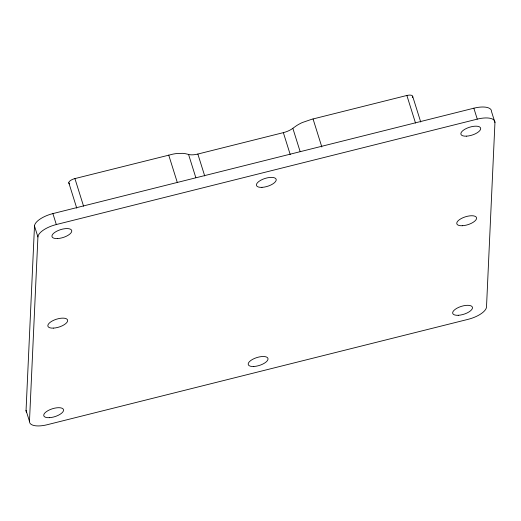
<?xml version="1.0" encoding="UTF-8"?>
<svg xmlns="http://www.w3.org/2000/svg" width="521" height="521" viewBox="0 0 521 521"><rect width="100%" height="100%" fill="white"/><g stroke="black" fill="none" stroke-linecap="round" stroke-linejoin="round"><path stroke-width="0.78" d="M26.05 410.418L34.49 226.023A18.763 7.509 -17.4 0 1 52.895 213.597L473.843 108.199A18.763 7.509 -17.4 0 1 491.524 111.585L494.95 122.52L486.51 306.915A18.763 7.509 -17.4 0 1 468.105 319.334L47.157 424.739A18.763 7.509 -17.4 0 1 29.476 421.352L26.05 410.418A18.763 7.509 -17.4 0 0 26.649 412.417M29.476 421.352L37.922 236.957L34.49 226.023M292.9 128.264L296.488 125.704A23.94 9.586 -17.4 0 1 302.252 122.559L311.76 119.283L406.868 95.467A6.252 2.501 -17.4 0 1 412.293 97.668M69.697 183.92A6.252 2.501 -17.4 0 1 69.567 181.288A6.252 2.501 -17.4 0 1 74.92 178.586L172.9 154.138A22.944 9.183 -17.4 0 1 176.352 153.578L182.506 153.337A25.496 10.205 -17.4 0 1 185.053 153.61L188.491 154.405M195.831 177.668L188.55 154.424A12.511 5.008 -17.4 0 0 197.85 154.053L283.352 132.64A12.511 5.008 -17.4 0 0 292.841 128.309L300.122 151.552M37.922 236.957A18.763 7.509 -17.4 0 1 56.32 224.538L477.269 119.133A18.763 7.509 -17.4 0 1 494.95 122.52M473.843 108.199L477.269 119.133M412.756 96.593L420.727 122.018M406.868 95.467L415.517 123.067M313.056 118.957L321.835 146.981M283.352 132.64L290.21 154.516M197.85 154.053L204.707 175.929M168.726 155.095L177.296 182.441M74.92 178.586L83.568 206.186M68.785 182.721L76.75 208.146M52.895 213.597L56.32 224.538M49.306 417.686A10.322 4.129 -17.4 0 0 63.555 409.832A10.322 4.129 -17.4 0 0 48.101 410.574A10.322 4.129 -17.4 0 0 49.306 417.686M53.402 328.119A10.322 4.129 -17.4 0 0 67.652 320.265A10.322 4.129 -17.4 0 0 52.204 321.008A10.322 4.129 -17.4 0 0 53.402 328.119M57.505 238.559A10.322 4.129 -17.4 0 0 71.755 230.705A10.322 4.129 -17.4 0 0 56.301 231.448A10.322 4.129 -17.4 0 0 57.505 238.559M261.965 187.358A10.322 4.129 -17.4 0 0 276.215 179.511A10.322 4.129 -17.4 0 0 260.767 180.253A10.322 4.129 -17.4 0 0 261.965 187.358M466.425 136.163A10.322 4.129 -17.4 0 0 480.675 128.309A10.322 4.129 -17.4 0 0 465.227 129.052A10.322 4.129 -17.4 0 0 466.425 136.163M462.322 225.73A10.322 4.129 -17.4 0 0 476.572 217.876A10.322 4.129 -17.4 0 0 461.124 218.618A10.322 4.129 -17.4 0 0 462.322 225.73M458.226 315.296A10.322 4.129 -17.4 0 0 472.475 307.442A10.322 4.129 -17.4 0 0 457.021 308.185A10.322 4.129 -17.4 0 0 458.226 315.296M253.766 366.491A10.322 4.129 -17.4 0 0 268.015 358.637A10.322 4.129 -17.4 0 0 252.561 359.379A10.322 4.129 -17.4 0 0 253.766 366.491"/></g></svg>
